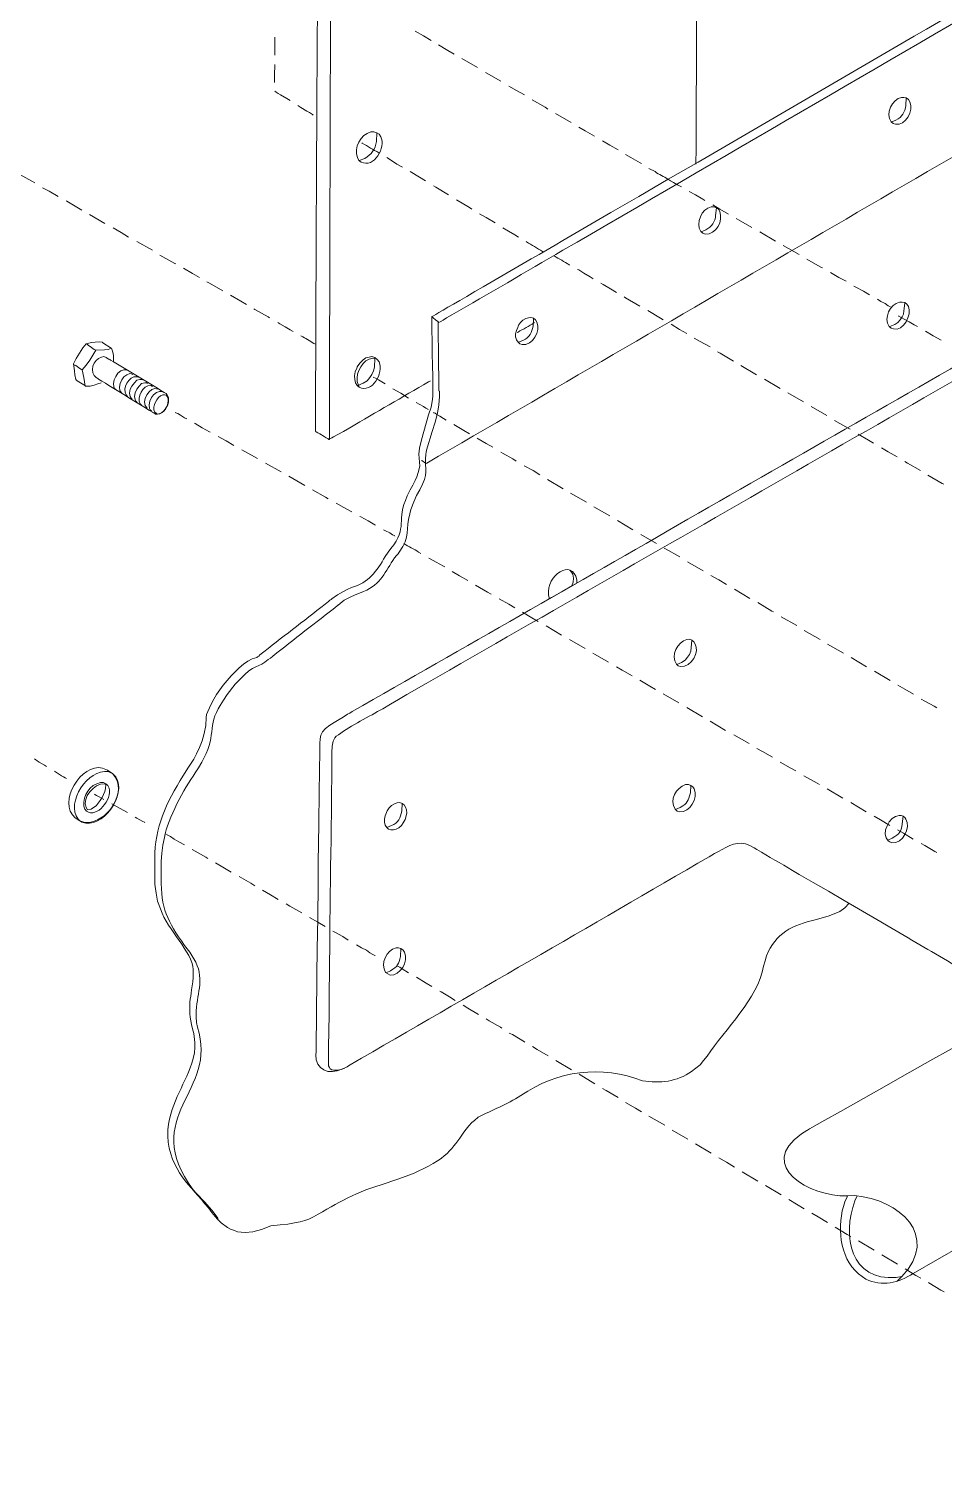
# Model space of a CAD drawing. Extents: x 0 to 593, y 0 to 274.
# Drawn here: x 438.72 to 445.94, y 46.51 to 57.85 of the extents above; entities that cross this region are included whole.
import ezdxf

# ---------------------------------------------------------------- set-up
doc = ezdxf.new("R2010")
doc.units = 0
doc.header["$LTSCALE"] = 0.3
doc.header["$MEASUREMENT"] = 0
doc.layers.add('1', color=1, linetype='CONTINUOUS')

msp = doc.modelspace()

# ---------------------------------------------------------------- linework, layer by layer
at = {"layer": '1', "color": 41, "lineweight": 13}
for points in [[(438.035, 58.514, 0.000407), (443.006, 61.356), (443.171, 61.448), (443.329, 61.54), (443.487, 61.628, -0.002313), (444.869, 62.417), (444.907, 62.443), (444.938, 62.458), (444.948, 62.465), (444.954, 62.468), (444.961, 62.471), (444.964, 62.477), (444.97, 62.487), (444.977, 62.515)], [(441.903, 55.406), (441.9, 55.454), (441.9, 55.577), (441.903, 55.58), (441.913, 55.587), (441.932, 55.596), (441.957, 55.612), (441.989, 55.631), (442.027, 55.653), (442.071, 55.679), (442.122, 55.707), (442.176, 55.739), (442.239, 55.777), (442.306, 55.815, 0.000257), (443.313, 56.401), (443.535, 56.528), (443.766, 56.664), (444.001, 56.8, -0.000154), (447.036, 58.565)], [(443.985, 56.784), (443.985, 56.8, -0.000479), (444.001, 59.778)], [(444.001, 59.911), (443.998, 59.908), (443.982, 59.902, -0.000301), (441.115, 58.232), (441.105, 58.226), (441.102, 58.223, 0.000254), (441.092, 54.633), (441.092, 54.611)], [(441.913, 58.821, -0.000123), (441.045, 58.324)], [(441.853, 54.497), (441.856, 54.506), (441.859, 54.525), (441.903, 54.674), (441.926, 54.747), (441.945, 54.817), (441.957, 54.883), (441.96, 54.95), (441.96, 54.991), (441.957, 54.994), (441.957, 55.127), (441.954, 55.178), (441.954, 55.346), (441.951, 55.4), (441.951, 55.53), (441.954, 55.533), (441.967, 55.539), (441.989, 55.552), (442.017, 55.571), (442.059, 55.593, 0.002101), (442.933, 56.103), (443.047, 56.167), (443.161, 56.233), (443.282, 56.303, -0.000518), (447.045, 58.492)], [(440.997, 57.922, 0.000565), (440.982, 54.7), (440.982, 54.674), (440.988, 54.671), (441.001, 54.662), (441.016, 54.655), (441.051, 54.633), (441.067, 54.624), (441.08, 54.617), (441.089, 54.611), (441.092, 54.611), (441.096, 54.614), (441.102, 54.617), (441.111, 54.624), (441.124, 54.63), (441.159, 54.649), (441.203, 54.674), (441.254, 54.703, -0.00267), (441.875, 55.064), (441.881, 55.067), (441.888, 55.07), (441.888, 55.074)], [(447.745, 57.849), (447.742, 57.846, 0.000258), (441.862, 54.424), (441.856, 54.421), (441.85, 54.424), (441.821, 54.443), (441.818, 54.443)], [(441.349, 56.952), (441.352, 56.949, 0.007709), (441.482, 56.873), (441.485, 56.87)], [(441.143, 52.384), (441.168, 52.4), (441.2, 52.419), (441.235, 52.441), (441.254, 52.45), (441.273, 52.463, 0.000281), (446.57, 55.498), (446.862, 55.663), (447.001, 55.745), (447.14, 55.824, -0.000388), (448.569, 56.642), (448.642, 56.686), (448.709, 56.721)], [(441.514, 52.485), (441.574, 52.52), (441.637, 52.558), (441.704, 52.596), (441.856, 52.685, 0.000732), (447.701, 56.043), (447.806, 56.1), (447.907, 56.16), (448.005, 56.217, 0.001595), (448.864, 56.708), (448.905, 56.73), (448.94, 56.753)], [(442.645, 56.173), (442.648, 56.17, -0.006985), (442.775, 56.094), (442.781, 56.09)], [(439.787, 54.982), (439.793, 54.978), (439.803, 54.972), (439.812, 54.959), (439.822, 54.94), (439.822, 54.906), (439.816, 54.883), (439.797, 54.849), (439.784, 54.833), (439.768, 54.82), (439.755, 54.814), (439.736, 54.811), (439.721, 54.811), (439.714, 54.814), (439.711, 54.817), (439.705, 54.82), (439.695, 54.826, 0.000256), (439.271, 55.086), (439.261, 55.093), (439.255, 55.096)], [(440.608, 52.872), (440.627, 52.884), (440.646, 52.9, -0.00109), (441.153, 53.296), (441.159, 53.303), (441.162, 53.303), (441.21, 53.341), (441.257, 53.366), (441.295, 53.385), (441.33, 53.398), (441.362, 53.41), (441.387, 53.42)], [(439.914, 51.918), (439.974, 52.016), (439.996, 52.048), (440.022, 52.086), (440.044, 52.13), (440.066, 52.178), (440.088, 52.232), (440.104, 52.289), (440.117, 52.352), (440.12, 52.415), (440.123, 52.438), (440.132, 52.463), (440.145, 52.492), (440.161, 52.526), (440.18, 52.561), (440.202, 52.596), (440.253, 52.672), (440.316, 52.745), (440.38, 52.808), (440.414, 52.837), (440.449, 52.859), (440.484, 52.878), (440.519, 52.888), (440.525, 52.894), (440.535, 52.9), (440.544, 52.91, -0.00196), (441.058, 53.309), (441.086, 53.331), (441.096, 53.341), (441.105, 53.347), (441.111, 53.353)], [(449.022, 51.953, -0.000381), (446.383, 50.467)], [(440.985, 49.754), (440.988, 49.776), (440.988, 49.808, -0.001686), (440.997, 50.676), (441.004, 51.063), (441.004, 51.256), (441.007, 51.437, -0.002061), (441.016, 52.092), (441.016, 52.111)], [(441.213, 49.647), (441.184, 49.637), (441.159, 49.631), (441.124, 49.631), (441.111, 49.634), (441.099, 49.643), (441.092, 49.653), (441.086, 49.666), (441.086, 49.856), (441.089, 49.9), (441.089, 49.954, -0.002158), (441.108, 51.661), (441.108, 51.855), (441.111, 51.912)], [(444.818, 49.13), (444.859, 49.156), (444.866, 49.159), (444.881, 49.168, -0.000233), (448.778, 51.367), (448.88, 51.427), (448.978, 51.481), (449.07, 51.532, -0.000315), (449.567, 51.814), (449.605, 51.829), (449.64, 51.839)], [(444.162, 51.357), (444.146, 51.351), (444.131, 51.342), (444.089, 51.316, -0.000453), (441.257, 49.675), (441.244, 49.666), (441.232, 49.659), (441.222, 49.653), (441.21, 49.647), (441.191, 49.64)], [(446.031, 50.458, 0.000401), (445.534, 50.749), (445.411, 50.822), (445.154, 50.971), (445.03, 51.044), (444.91, 51.113), (444.799, 51.177), (444.748, 51.208)], [(446.849, 46.513), (446.839, 46.523), (446.836, 46.536), (446.833, 46.551), (446.83, 46.558, -0.00028), (446.846, 48.677), (446.846, 48.687), (446.082, 48.249), (445.699, 48.028)]]:
    msp.add_lwpolyline(points, format="xyb", dxfattribs=at)
for points in [[(441.77, 57.833), (441.834, 57.795), (441.894, 57.76)], [(440.662, 57.785), (440.662, 57.643)], [(441.954, 57.725), (442.027, 57.681), (442.078, 57.652)], [(442.138, 57.618), (442.261, 57.545)], [(440.662, 57.57), (440.662, 57.545), (440.658, 57.507), (440.658, 57.427)], [(442.325, 57.507), (442.347, 57.494), (442.445, 57.437)], [(442.509, 57.399), (442.569, 57.364), (442.632, 57.329)], [(440.662, 57.358), (440.671, 57.351), (440.687, 57.342), (440.706, 57.329), (440.757, 57.301), (440.782, 57.285)], [(442.692, 57.291), (442.794, 57.234), (442.816, 57.218)], [(445.607, 57.31), (445.626, 57.31), (445.645, 57.307), (445.642, 57.247)], [(445.645, 57.307), (445.661, 57.294), (445.673, 57.275)], [(440.842, 57.247), (440.867, 57.231), (440.915, 57.202), (440.934, 57.19), (440.95, 57.18), (440.959, 57.174), (440.963, 57.171)], [(442.876, 57.183), (443, 57.111)], [(441.419, 57.038), (441.444, 57.038), (441.466, 57.031), (441.463, 56.962)], [(443.06, 57.076), (443.11, 57.047), (443.183, 57.003)], [(445.563, 57.13), (445.525, 57.114)], [(445.559, 57.098), (445.54, 57.104), (445.525, 57.117)], [(441.466, 57.031), (441.485, 57.019), (441.498, 57)], [(443.247, 56.968), (443.304, 56.933), (443.37, 56.895)], [(441.343, 56.8), (441.324, 56.813), (441.314, 56.835)], [(441.371, 56.829), (441.327, 56.813)], [(441.545, 56.835), (441.574, 56.816), (441.625, 56.784), (441.669, 56.759)], [(443.43, 56.86), (443.472, 56.835), (443.545, 56.794), (443.554, 56.787)], [(438.643, 56.705), (438.748, 56.645), (438.767, 56.635)], [(441.729, 56.724), (441.802, 56.68), (441.85, 56.651)], [(443.614, 56.749), (443.662, 56.724)], [(438.827, 56.597), (438.881, 56.569), (438.951, 56.528)], [(441.913, 56.613), (441.932, 56.601), (442.033, 56.54)], [(443.763, 56.664), (443.766, 56.664)], [(443.766, 56.664), (443.769, 56.661), (443.785, 56.651), (443.807, 56.639), (443.839, 56.62), (443.871, 56.604)], [(439.014, 56.493), (439.02, 56.49), (439.138, 56.42)], [(442.094, 56.502), (442.198, 56.442), (442.217, 56.429)], [(443.931, 56.566), (443.982, 56.54), (444.039, 56.506), (444.055, 56.496)], [(439.198, 56.385), (439.321, 56.315)], [(442.277, 56.391), (442.328, 56.363), (442.401, 56.319)], [(444.105, 56.445), (444.127, 56.445), (444.146, 56.439), (444.14, 56.379)], [(444.118, 56.461), (444.172, 56.429), (444.242, 56.388)], [(444.146, 56.439), (444.162, 56.429), (444.172, 56.41)], [(444.302, 56.353), (444.321, 56.344), (444.425, 56.284)], [(439.385, 56.281), (439.448, 56.243), (439.508, 56.208)], [(442.461, 56.281), (442.505, 56.255), (442.556, 56.224), (442.585, 56.208)], [(444.058, 56.23), (444.039, 56.239), (444.023, 56.252)], [(444.064, 56.265), (444.026, 56.249)], [(444.489, 56.249), (444.612, 56.176)], [(439.572, 56.173), (439.695, 56.103)], [(444.672, 56.141), (444.799, 56.071)], [(439.755, 56.065), (439.873, 55.999), (439.879, 55.995)], [(442.863, 56.062), (442.867, 56.059)], [(444.859, 56.033), (444.964, 55.973), (444.983, 55.964)], [(439.942, 55.961), (440.012, 55.919), (440.066, 55.888)], [(442.984, 55.989), (442.99, 55.989)], [(443.05, 55.951), (443.06, 55.948), (443.101, 55.923), (443.149, 55.894), (443.174, 55.878)], [(445.046, 55.929), (445.113, 55.888), (445.17, 55.859)], [(440.126, 55.853), (440.145, 55.843), (440.25, 55.783)], [(443.234, 55.843), (443.253, 55.834), (443.31, 55.799), (443.358, 55.771)], [(445.23, 55.821), (445.246, 55.812), (445.306, 55.78), (445.354, 55.752)], [(440.313, 55.748), (440.392, 55.701), (440.437, 55.675)], [(443.418, 55.736), (443.43, 55.729), (443.541, 55.663)], [(445.417, 55.717), (445.445, 55.698), (445.477, 55.682), (445.502, 55.666), (445.515, 55.66), (445.521, 55.656)], [(445.632, 55.685), (445.626, 55.625), (445.623, 55.599), (445.613, 55.577), (445.597, 55.555), (445.578, 55.533), (445.553, 55.517), (445.515, 55.501)], [(445.591, 55.694), (445.613, 55.694), (445.632, 55.691), (445.648, 55.679), (445.661, 55.66)], [(440.497, 55.641), (440.503, 55.637), (440.608, 55.577), (440.62, 55.571)], [(441.9, 55.577), (441.91, 55.571), (441.929, 55.555), (441.948, 55.542), (441.957, 55.533)], [(442.613, 55.359), (442.594, 55.365), (442.581, 55.378), (442.569, 55.397), (442.562, 55.419), (442.562, 55.444), (442.569, 55.47), (442.578, 55.495), (442.581, 55.504), (442.585, 55.511), (442.6, 55.533), (442.619, 55.552), (442.642, 55.565), (442.664, 55.571), (442.683, 55.574), (442.702, 55.568), (442.718, 55.555), (442.73, 55.536)], [(442.702, 55.561), (442.699, 55.504)], [(443.605, 55.628), (443.706, 55.568), (443.725, 55.555)], [(445.582, 55.587), (445.585, 55.584), (445.604, 55.574), (445.632, 55.558), (445.667, 55.539), (445.708, 55.514), (445.734, 55.501)], [(440.684, 55.533), (440.7, 55.523), (440.744, 55.498), (440.782, 55.476), (440.807, 55.463)], [(442.575, 55.454), (442.581, 55.457)], [(442.705, 55.53), (442.711, 55.533)], [(443.788, 55.52), (443.855, 55.479), (443.912, 55.447)], [(445.544, 55.482), (445.525, 55.489), (445.509, 55.501)], [(445.797, 55.466), (445.857, 55.428), (445.921, 55.394)], [(439.388, 55.219), (439.388, 55.273), (439.382, 55.298), (439.372, 55.33), (439.369, 55.33), (439.363, 55.336), (439.312, 55.368), (439.302, 55.375), (439.302, 55.378), (439.274, 55.381), (439.245, 55.378), (439.214, 55.375), (439.173, 55.365), (439.147, 55.333), (439.119, 55.292), (439.093, 55.248), (439.074, 55.207), (439.081, 55.153), (439.084, 55.121), (439.09, 55.083), (439.093, 55.08), (439.103, 55.074), (439.154, 55.042), (439.163, 55.036), (439.166, 55.032), (439.204, 55.032), (439.236, 55.039), (439.264, 55.048), (439.29, 55.058)], [(439.179, 55.362), (439.182, 55.359), (439.188, 55.355), (439.214, 55.336), (439.236, 55.321), (439.245, 55.317), (439.249, 55.314)], [(440.867, 55.428), (440.883, 55.419)], [(440.982, 55.362), (440.985, 55.362)], [(442.623, 55.394), (442.588, 55.378)], [(443.972, 55.409), (444.013, 55.387), (444.096, 55.34)], [(439.372, 55.33), (439.347, 55.321), (439.318, 55.317), (439.249, 55.314), (439.201, 55.235), (439.173, 55.197), (439.141, 55.159), (439.154, 55.099), (439.166, 55.032)], [(439.293, 55.26), (439.312, 55.264), (439.331, 55.257), (439.35, 55.245), (439.353, 55.245), (439.359, 55.241), (439.366, 55.235)], [(441.327, 55.023), (441.311, 55.036), (441.298, 55.058), (441.292, 55.083), (441.289, 55.112), (441.295, 55.143), (441.308, 55.172), (441.311, 55.181), (441.311, 55.184), (441.317, 55.191), (441.336, 55.216), (441.359, 55.238), (441.381, 55.254), (441.406, 55.26), (441.428, 55.264), (441.45, 55.257), (441.469, 55.241), (441.485, 55.222)], [(441.435, 55.251), (441.45, 55.248), (441.447, 55.181), (441.441, 55.153), (441.428, 55.124), (441.412, 55.099), (441.39, 55.074), (441.359, 55.055), (441.317, 55.036)], [(444.156, 55.302), (444.175, 55.292), (444.28, 55.229)], [(439.081, 55.2), (439.084, 55.197), (439.09, 55.194), (439.112, 55.178), (439.131, 55.165), (439.138, 55.162), (439.141, 55.159)], [(439.493, 55.156), (439.48, 55.159), (439.47, 55.159), (439.445, 55.153), (439.423, 55.134), (439.407, 55.108), (439.394, 55.08), (439.388, 55.051), (439.391, 55.026), (439.397, 55.013), (439.407, 55.004)], [(439.54, 55.124), (439.527, 55.127), (439.518, 55.131), (439.493, 55.121), (439.47, 55.105), (439.455, 55.08), (439.442, 55.051), (439.435, 55.023), (439.439, 54.997), (439.445, 54.985), (439.455, 54.975)], [(444.34, 55.194), (444.463, 55.121)], [(439.619, 55.08), (439.61, 55.083), (439.597, 55.083), (439.572, 55.077), (439.553, 55.058), (439.534, 55.032), (439.521, 55.007), (439.515, 54.975), (439.521, 54.95), (439.527, 54.937), (439.537, 54.928)], [(439.657, 55.051), (439.648, 55.058), (439.635, 55.058), (439.61, 55.051), (439.591, 55.032), (439.572, 55.007), (439.559, 54.978), (439.553, 54.95), (439.559, 54.925), (439.565, 54.912), (439.575, 54.902)], [(439.584, 55.102), (439.572, 55.105)], [(439.736, 55.007), (439.727, 55.01), (439.714, 55.013), (439.692, 55.004), (439.67, 54.985), (439.651, 54.963), (439.638, 54.934), (439.632, 54.906), (439.638, 54.877), (439.645, 54.868), (439.654, 54.858)], [(439.695, 55.029), (439.683, 55.036)], [(441.311, 55.067), (441.324, 55.032)], [(441.438, 55.102), (441.444, 55.099), (441.457, 55.093), (441.479, 55.08), (441.507, 55.064), (441.533, 55.048)], [(441.593, 55.01), (441.656, 54.975), (441.717, 54.937)], [(444.527, 55.086), (444.65, 55.013)], [(439.489, 54.963), (439.499, 54.95)], [(439.6, 54.89), (439.61, 54.88)], [(439.774, 54.985), (439.762, 54.988), (439.752, 54.988), (439.727, 54.982), (439.705, 54.963), (439.689, 54.94), (439.676, 54.912), (439.67, 54.883), (439.673, 54.855), (439.679, 54.845), (439.689, 54.836)], [(439.778, 54.963), (439.79, 54.963), (439.803, 54.959), (439.812, 54.95), (439.819, 54.937)], [(441.707, 54.164), (441.729, 54.212), (441.751, 54.25), (441.77, 54.285), (441.783, 54.316), (441.793, 54.348), (441.805, 54.399), (441.799, 54.494), (441.802, 54.541), (441.818, 54.608), (441.837, 54.674), (441.875, 54.804), (441.894, 54.864), (441.907, 54.925)], [(441.777, 54.902), (441.834, 54.871), (441.853, 54.858), (441.869, 54.849), (441.872, 54.845)], [(444.71, 54.978), (444.834, 54.906)], [(439.733, 54.811), (439.724, 54.817), (439.714, 54.826)], [(439.876, 54.823), (439.879, 54.82), (439.895, 54.814), (439.917, 54.801), (439.949, 54.782), (439.968, 54.773)], [(441.913, 54.823), (441.916, 54.82), (441.926, 54.817), (441.941, 54.807), (441.964, 54.795), (441.992, 54.776), (442.014, 54.763)], [(444.894, 54.871), (445.018, 54.798)], [(440.028, 54.738), (440.034, 54.735), (440.088, 54.703), (440.145, 54.671), (440.151, 54.668)], [(442.075, 54.728), (442.154, 54.681), (442.198, 54.655)], [(445.078, 54.76), (445.186, 54.7), (445.201, 54.69)], [(440.215, 54.633), (440.278, 54.598), (440.338, 54.563)], [(442.258, 54.62), (442.265, 54.614), (442.328, 54.579), (442.382, 54.548)], [(445.265, 54.652), (445.347, 54.605), (445.385, 54.582)], [(445.449, 54.544), (445.502, 54.513), (445.572, 54.472)], [(440.402, 54.529), (440.424, 54.516), (440.525, 54.459)], [(442.445, 54.51), (442.464, 54.5), (442.54, 54.456), (442.566, 54.44)], [(445.632, 54.437), (445.654, 54.424), (445.756, 54.364)], [(440.589, 54.424), (440.712, 54.354)], [(440.772, 54.32), (440.899, 54.247)], [(442.629, 54.402), (442.699, 54.364), (442.752, 54.332)], [(445.816, 54.329), (445.927, 54.262), (445.94, 54.256)], [(440.959, 54.212), (441.061, 54.155), (441.083, 54.142)], [(441.726, 54.022), (441.736, 54.057), (441.758, 54.117), (441.78, 54.167), (441.805, 54.212)], [(442.813, 54.294), (442.936, 54.221)], [(441.146, 54.107), (441.206, 54.072), (441.27, 54.038)], [(442.996, 54.186), (443.12, 54.114)], [(441.333, 54.003), (441.34, 54), (441.397, 53.968), (441.45, 53.936), (441.457, 53.933)], [(443.18, 54.079), (443.304, 54.006)], [(441.52, 53.898), (441.536, 53.889), (441.568, 53.873), (441.59, 53.857), (441.606, 53.851), (441.609, 53.847)], [(443.367, 53.971), (443.487, 53.898)], [(443.551, 53.86), (443.674, 53.79)], [(441.533, 53.686), (441.555, 53.721), (441.577, 53.749)], [(441.679, 53.79), (441.682, 53.787)], [(443.735, 53.752), (443.744, 53.746), (443.858, 53.683)], [(441.621, 53.695), (441.634, 53.708), (441.644, 53.721)], [(441.796, 53.721), (441.815, 53.711)], [(441.878, 53.673), (441.881, 53.67), (441.935, 53.642), (441.992, 53.61), (442.002, 53.604)], [(443.918, 53.645), (444.042, 53.572)], [(442.062, 53.569), (442.119, 53.534), (442.185, 53.496)], [(442.99, 53.578), (443.003, 53.562), (443.012, 53.547), (443.019, 53.515), (443.015, 53.483), (443.006, 53.455)], [(444.102, 53.537), (444.165, 53.502), (444.226, 53.464)], [(441.111, 53.353), (441.156, 53.385), (441.197, 53.407), (441.232, 53.426), (441.267, 53.442)], [(442.246, 53.461), (442.341, 53.404), (442.369, 53.388)], [(443.044, 53.502), (443.044, 53.477), (442.829, 53.353), (442.822, 53.382)], [(444.289, 53.429), (444.409, 53.356)], [(442.433, 53.353), (442.509, 53.309), (442.556, 53.28)], [(444.473, 53.322), (444.584, 53.255), (444.596, 53.249)], [(442.616, 53.246), (442.689, 53.201), (442.74, 53.173)], [(444.657, 53.211), (444.78, 53.141)], [(442.803, 53.138), (442.924, 53.065)], [(444.84, 53.103), (444.964, 53.03)], [(442.987, 53.03), (443.11, 52.96)], [(443.912, 53.03), (443.934, 53.033), (443.953, 53.027), (443.947, 52.967), (443.944, 52.938), (443.934, 52.913), (443.918, 52.891), (443.899, 52.869), (443.871, 52.85), (443.833, 52.834)], [(443.953, 53.027), (443.969, 53.014), (443.979, 52.995)], [(445.024, 52.995), (445.148, 52.922)], [(443.171, 52.922), (443.19, 52.913), (443.294, 52.853)], [(445.211, 52.888), (445.331, 52.815)], [(443.358, 52.815), (443.402, 52.789), (443.481, 52.745)], [(443.864, 52.818), (443.845, 52.824), (443.83, 52.837)], [(445.395, 52.78), (445.518, 52.707)], [(440.231, 52.511), (440.256, 52.552), (440.285, 52.596), (440.348, 52.678), (440.386, 52.716)], [(443.541, 52.71), (443.621, 52.663), (443.665, 52.637)], [(445.578, 52.672), (445.632, 52.64), (445.702, 52.599)], [(443.725, 52.602), (443.849, 52.53)], [(445.762, 52.561), (445.791, 52.545), (445.864, 52.504), (445.886, 52.492)], [(443.912, 52.495), (444.036, 52.422)], [(444.096, 52.387), (444.219, 52.314)], [(441.134, 52.254), (441.146, 52.267), (441.165, 52.279)], [(444.283, 52.279), (444.406, 52.21)], [(444.466, 52.172), (444.511, 52.146), (444.59, 52.102)], [(438.764, 52.089), (438.767, 52.086), (438.773, 52.083), (438.786, 52.073), (438.802, 52.064), (438.843, 52.038), (438.859, 52.029)], [(440.034, 51.978), (440.06, 52.019), (440.085, 52.064)], [(444.65, 52.064), (444.729, 52.019), (444.774, 51.994)], [(438.922, 51.991), (438.938, 51.981), (438.979, 51.956), (438.995, 51.947), (439.008, 51.94), (439.017, 51.934)], [(439.302, 52.016), (439.34, 52), (439.382, 51.972), (439.404, 51.943), (439.42, 51.909)], [(439.347, 51.988), (439.363, 51.981), (439.382, 51.972), (439.407, 51.947)], [(444.837, 51.956), (444.942, 51.896), (444.961, 51.886)], [(439.287, 51.902), (439.309, 51.902), (439.328, 51.893), (439.344, 51.88), (439.353, 51.858)], [(439.315, 51.893), (439.328, 51.886), (439.325, 51.855)], [(443.903, 51.886), (443.925, 51.886), (443.944, 51.88), (443.941, 51.82)], [(443.944, 51.88), (443.96, 51.867), (443.972, 51.852)], [(445.021, 51.852), (445.144, 51.779)], [(439.176, 51.677), (439.163, 51.693), (439.154, 51.715)], [(439.211, 51.693), (439.182, 51.687), (439.173, 51.706)], [(439.239, 51.81), (439.242, 51.807), (439.255, 51.801), (439.274, 51.788), (439.312, 51.769)], [(439.375, 51.734), (439.435, 51.7), (439.499, 51.665)], [(441.666, 51.738), (441.682, 51.725), (441.694, 51.709), (441.701, 51.687), (441.704, 51.661), (441.691, 51.611), (441.675, 51.585), (441.66, 51.563), (441.64, 51.544), (441.618, 51.535), (441.599, 51.528), (441.577, 51.528), (441.558, 51.535), (441.545, 51.547), (441.533, 51.566), (441.526, 51.589), (441.526, 51.614), (441.533, 51.639), (441.542, 51.665), (441.545, 51.674), (441.549, 51.68), (441.564, 51.703), (441.583, 51.722), (441.606, 51.734), (441.628, 51.741), (441.647, 51.744), (441.666, 51.738), (441.663, 51.677)], [(443.861, 51.706), (443.823, 51.69)], [(445.208, 51.744), (445.328, 51.671)], [(439.154, 51.589), (439.122, 51.601), (439.087, 51.623)], [(439.138, 51.589), (439.122, 51.601), (439.109, 51.614)], [(439.559, 51.63), (439.572, 51.62), (439.597, 51.608), (439.619, 51.595), (439.632, 51.589), (439.635, 51.585)], [(443.855, 51.671), (443.836, 51.677), (443.82, 51.693)], [(445.392, 51.636), (445.442, 51.608), (445.515, 51.563)], [(445.588, 51.642), (445.604, 51.642), (445.62, 51.636), (445.632, 51.627), (445.642, 51.614)], [(445.62, 51.636), (445.613, 51.576)], [(439.797, 51.497), (439.8, 51.497), (439.816, 51.487), (439.838, 51.475), (439.866, 51.456), (439.904, 51.433), (439.949, 51.411)], [(441.583, 51.563), (441.545, 51.547)], [(445.575, 51.528), (445.623, 51.503), (445.699, 51.456)], [(439.765, 51.148), (439.765, 51.278), (439.771, 51.345), (439.778, 51.408), (439.79, 51.468)], [(440.009, 51.373), (440.056, 51.348), (440.117, 51.313), (440.132, 51.303)], [(444.466, 51.373), (444.444, 51.386), (444.409, 51.405)], [(445.534, 51.462), (445.499, 51.446)], [(445.531, 51.427), (445.515, 51.433), (445.502, 51.443)], [(445.762, 51.421), (445.791, 51.405), (445.87, 51.357), (445.886, 51.351)], [(439.759, 50.904), (439.736, 50.965), (439.724, 51.028), (439.714, 51.101), (439.714, 51.253)], [(440.193, 51.269), (440.25, 51.234), (440.316, 51.196)], [(440.38, 51.161), (440.471, 51.107), (440.503, 51.088)], [(440.563, 51.053), (440.627, 51.015), (440.687, 50.98)], [(440.75, 50.945), (440.779, 50.926), (440.874, 50.873)], [(445.195, 50.949), (445.16, 50.914), (445.119, 50.885), (445.075, 50.866), (445.027, 50.847), (444.926, 50.819)], [(440.934, 50.838), (441.001, 50.8), (441.058, 50.765)], [(441.118, 50.73), (441.134, 50.721), (441.197, 50.686), (441.241, 50.657)], [(440.022, 50.511), (439.99, 50.562), (439.949, 50.616)], [(441.305, 50.622), (441.346, 50.597), (441.384, 50.578), (441.412, 50.559), (441.435, 50.546), (441.45, 50.537), (441.454, 50.537)], [(441.618, 50.597), (441.637, 50.597), (441.656, 50.591), (441.653, 50.53)], [(441.656, 50.591), (441.675, 50.578), (441.685, 50.562)], [(444.542, 50.534), (444.53, 50.496), (444.517, 50.454)], [(440.018, 50.363), (440.018, 50.426)], [(441.571, 50.382), (441.552, 50.391), (441.536, 50.404)], [(441.574, 50.416), (441.539, 50.401)], [(441.631, 50.451), (441.634, 50.451), (441.647, 50.445), (441.666, 50.432), (441.717, 50.401)], [(441.78, 50.366), (441.856, 50.318), (441.9, 50.293)], [(441.964, 50.255), (441.973, 50.249), (442.04, 50.21), (442.084, 50.182)], [(442.147, 50.144), (442.185, 50.122), (442.268, 50.071)], [(440.05, 49.97), (440.044, 50.008), (440.041, 50.052), (440.041, 50.1)], [(442.328, 50.036), (442.353, 50.02), (442.442, 49.97), (442.452, 49.963)], [(440.018, 49.723), (440.028, 49.77), (440.031, 49.811), (440.031, 49.849), (440.022, 49.922)], [(442.512, 49.925), (442.537, 49.913), (442.632, 49.856), (442.635, 49.853)], [(442.695, 49.818), (442.733, 49.795), (442.819, 49.745)], [(442.879, 49.707), (443.003, 49.634)], [(444.074, 49.742), (444.045, 49.707), (444.017, 49.675), (443.985, 49.647), (443.95, 49.621)], [(443.063, 49.599), (443.187, 49.523)], [(443.247, 49.488), (443.275, 49.472), (443.37, 49.415)], [(443.43, 49.377), (443.507, 49.333), (443.554, 49.304)], [(442.265, 49.26), (442.236, 49.235), (442.217, 49.219)], [(443.614, 49.27), (443.738, 49.197)], [(439.819, 49.064), (439.816, 49.111), (439.816, 49.162)], [(443.798, 49.159), (443.922, 49.086)], [(443.982, 49.051), (444.105, 48.978)], [(441.875, 48.874), (441.755, 48.817), (441.631, 48.772), (441.501, 48.728)], [(444.165, 48.94), (444.226, 48.905), (444.289, 48.867)], [(444.349, 48.829), (444.473, 48.756)], [(440.215, 48.462), (440.164, 48.528), (440.107, 48.592), (440.047, 48.655), (440.018, 48.687)], [(444.533, 48.721), (444.657, 48.649)], [(444.717, 48.611), (444.84, 48.538)], [(445.16, 48.592), (445.179, 48.633), (445.182, 48.639), (445.176, 48.639)], [(445.182, 48.639), (445.239, 48.642)], [(445.258, 48.639), (445.239, 48.601)], [(440.931, 48.455), (440.899, 48.446), (440.861, 48.436), (440.817, 48.427), (440.763, 48.417), (440.703, 48.411), (440.63, 48.402), (440.557, 48.373), (440.487, 48.357), (440.427, 48.351), (440.395, 48.354), (440.367, 48.357), (440.342, 48.367), (440.313, 48.376), (440.288, 48.389), (440.237, 48.427), (440.212, 48.452), (440.19, 48.478), (440.164, 48.509)], [(444.9, 48.503), (444.948, 48.474), (445.024, 48.43)], [(445.084, 48.392), (445.179, 48.335), (445.208, 48.319)], [(445.268, 48.284), (445.392, 48.211)], [(445.452, 48.173), (445.575, 48.101)], [(445.325, 47.983), (445.296, 48.002), (445.268, 48.025)], [(445.566, 47.996), (445.607, 48.002)], [(445.61, 48.002), (445.572, 47.967)], [(445.635, 48.063), (445.721, 48.012), (445.759, 47.99)], [(445.819, 47.955), (445.822, 47.952), (445.917, 47.895), (445.943, 47.882)]]:
    msp.add_lwpolyline(points, dxfattribs=at)
msp.add_arc((443.192, 48.604), 1.015, 68.512, 125.4121, dxfattribs=at)
for points in [[(445.525, 57.117), (445.475, 57.179), (445.533, 57.297), (445.607, 57.31)], [(445.673, 57.275), (445.709, 57.206), (445.639, 57.084), (445.559, 57.098)], [(445.642, 57.247), (445.631, 57.19), (445.615, 57.159), (445.563, 57.13)], [(441.314, 56.835), (441.284, 56.914), (441.337, 57.016), (441.419, 57.038)], [(441.498, 57), (441.541, 56.915), (441.445, 56.748), (441.343, 56.8)], [(441.463, 56.962), (441.457, 56.904), (441.421, 56.857), (441.371, 56.829)], [(443.662, 56.724), (443.693, 56.7), (443.731, 56.686), (443.763, 56.664)], [(444.023, 56.252), (443.978, 56.315), (444.032, 56.433), (444.105, 56.445)], [(444.172, 56.41), (444.204, 56.335), (444.143, 56.226), (444.058, 56.23)], [(444.14, 56.379), (444.139, 56.33), (444.107, 56.287), (444.064, 56.265)], [(442.867, 56.059), (442.905, 56.035), (442.946, 56.014), (442.984, 55.989)], [(445.509, 55.501), (445.464, 55.567), (445.517, 55.678), (445.591, 55.694)], [(445.661, 55.66), (445.691, 55.595), (445.623, 55.462), (445.544, 55.482)], [(442.581, 55.457), (442.62, 55.482), (442.67, 55.505), (442.705, 55.53)], [(442.73, 55.536), (442.762, 55.466), (442.696, 55.349), (442.613, 55.359)], [(442.699, 55.504), (442.692, 55.457), (442.668, 55.414), (442.623, 55.394)], [(440.883, 55.419), (440.914, 55.404), (440.949, 55.379), (440.982, 55.362)], [(441.907, 54.925), (441.915, 55.081), (441.9, 55.249), (441.903, 55.406)], [(439.255, 55.096), (439.193, 55.136), (439.228, 55.245), (439.293, 55.26)], [(439.366, 55.235), (439.508, 55.154), (439.647, 55.066), (439.787, 54.982)], [(441.435, 55.251), (441.354, 55.245), (441.302, 55.139), (441.311, 55.067)], [(441.485, 55.222), (441.523, 55.134), (441.428, 54.971), (441.327, 55.023)], [(439.572, 55.105), (439.511, 55.113), (439.455, 55.011), (439.489, 54.963)], [(439.683, 55.036), (439.621, 55.038), (439.567, 54.944), (439.6, 54.89)], [(439.714, 54.826), (439.69, 54.874), (439.729, 54.944), (439.778, 54.963)], [(439.819, 54.937), (439.829, 54.889), (439.79, 54.808), (439.733, 54.811)], [(441.805, 54.212), (441.88, 54.347), (441.842, 54.359), (441.853, 54.497)], [(441.577, 53.749), (441.716, 53.918), (441.613, 53.966), (441.707, 54.164)], [(441.644, 53.721), (441.733, 53.844), (441.691, 53.9), (441.726, 54.022)], [(441.682, 53.787), (441.717, 53.763), (441.76, 53.748), (441.796, 53.721)], [(441.267, 53.442), (441.402, 53.476), (441.465, 53.572), (441.533, 53.686)], [(441.387, 53.42), (441.515, 53.485), (441.539, 53.588), (441.621, 53.695)], [(442.822, 53.382), (442.8, 53.538), (443.012, 53.676), (443.044, 53.502)], [(443.83, 52.837), (443.784, 52.9), (443.839, 53.017), (443.912, 53.03)], [(443.979, 52.995), (444.014, 52.941), (443.952, 52.805), (443.864, 52.818)], [(440.386, 52.716), (440.493, 52.84), (440.541, 52.805), (440.608, 52.872)], [(440.085, 52.064), (440.202, 52.257), (440.128, 52.357), (440.231, 52.511)], [(441.165, 52.279), (441.26, 52.352), (441.41, 52.425), (441.514, 52.485)], [(441.016, 52.111), (441.02, 52.273), (440.995, 52.298), (441.143, 52.384)], [(441.111, 51.912), (441.118, 51.973), (441.095, 52.204), (441.134, 52.254)], [(439.087, 51.623), (438.942, 51.747), (439.134, 52.059), (439.302, 52.016)], [(439.109, 51.614), (439.01, 51.746), (439.187, 52.012), (439.347, 51.988)], [(439.407, 51.947), (439.496, 51.806), (439.302, 51.527), (439.138, 51.589)], [(439.79, 51.468), (439.818, 51.618), (439.946, 51.855), (440.034, 51.978)], [(439.315, 51.893), (439.239, 51.899), (439.136, 51.781), (439.173, 51.706)], [(439.154, 51.715), (439.147, 51.799), (439.201, 51.887), (439.287, 51.902)], [(439.42, 51.909), (439.465, 51.765), (439.299, 51.562), (439.154, 51.589)], [(439.353, 51.858), (439.379, 51.771), (439.258, 51.617), (439.176, 51.677)], [(439.325, 51.855), (439.313, 51.798), (439.267, 51.715), (439.211, 51.693)], [(439.714, 51.253), (439.706, 51.511), (439.782, 51.697), (439.914, 51.918)], [(443.82, 51.693), (443.774, 51.764), (443.828, 51.863), (443.903, 51.886)], [(443.972, 51.852), (444, 51.777), (443.941, 51.666), (443.855, 51.671)], [(443.941, 51.82), (443.923, 51.755), (443.921, 51.741), (443.861, 51.706)], [(441.663, 51.677), (441.654, 51.626), (441.635, 51.584), (441.583, 51.563)], [(445.502, 51.443), (445.44, 51.494), (445.51, 51.641), (445.588, 51.642)], [(445.642, 51.614), (445.683, 51.545), (445.617, 51.418), (445.531, 51.427)], [(445.613, 51.576), (445.599, 51.505), (445.598, 51.505), (445.534, 51.462)], [(444.409, 51.405), (444.323, 51.451), (444.239, 51.402), (444.162, 51.357)], [(444.748, 51.208), (444.655, 51.264), (444.559, 51.316), (444.466, 51.373)], [(439.949, 50.616), (439.813, 50.811), (439.761, 50.908), (439.765, 51.148)], [(440.018, 50.426), (440.009, 50.571), (439.817, 50.733), (439.759, 50.904)], [(444.926, 50.819), (444.748, 50.779), (444.612, 50.711), (444.542, 50.534)], [(441.536, 50.404), (441.492, 50.47), (441.542, 50.581), (441.618, 50.597)], [(440.041, 50.1), (440.049, 50.252), (440.113, 50.361), (440.022, 50.511)], [(441.685, 50.562), (441.719, 50.491), (441.652, 50.376), (441.571, 50.382)], [(441.653, 50.53), (441.636, 50.466), (441.634, 50.452), (441.574, 50.416)], [(440.022, 49.922), (439.966, 50.128), (439.995, 50.167), (440.018, 50.363)], [(444.517, 50.454), (444.475, 50.19), (444.214, 49.962), (444.074, 49.742)], [(440.018, 48.687), (439.585, 49.274), (440.222, 49.463), (440.05, 49.97)], [(439.816, 49.162), (439.844, 49.399), (439.962, 49.523), (440.018, 49.723)], [(441.191, 49.64), (441.092, 49.591), (440.98, 49.633), (440.985, 49.754)], [(443.95, 49.621), (443.839, 49.542), (443.695, 49.525), (443.564, 49.548)], [(442.604, 49.431), (442.488, 49.36), (442.383, 49.319), (442.265, 49.26)], [(442.217, 49.219), (442.084, 49.071), (442.085, 48.988), (441.875, 48.874)], [(445.176, 48.639), (444.884, 48.632), (444.458, 48.875), (444.818, 49.13)], [(440.164, 48.509), (440.021, 48.705), (439.863, 48.794), (439.819, 49.064)], [(441.501, 48.728), (441.269, 48.659), (441.131, 48.564), (440.931, 48.455)], [(445.268, 48.025), (445.113, 48.157), (445.095, 48.409), (445.16, 48.592)], [(445.239, 48.601), (445.136, 48.325), (445.205, 47.965), (445.566, 47.996)], [(445.239, 48.642), (445.587, 48.612), (445.914, 48.324), (445.61, 48.002)], [(445.699, 48.028), (445.586, 47.953), (445.452, 47.922), (445.325, 47.983)]]:
    msp.add_open_spline(points, degree=3, dxfattribs=at)

doc.saveas('drawing.dxf')
